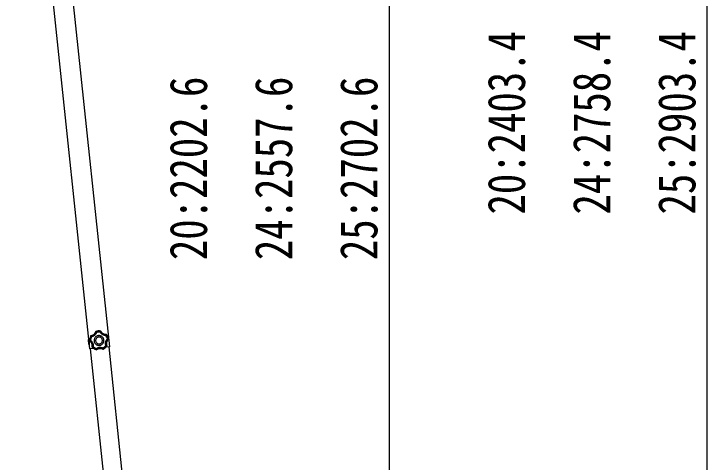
# Model space of a CAD drawing. Units: millimetres, scale not verified. Extents: x -10512 to 10512, y -7425 to 7425.
# Drawn here: x -5852 to -4326, y -2808 to -1821 of the extents above; entities that cross this region are included whole.
import ezdxf
from ezdxf.enums import TextEntityAlignment as Align

# ---------------------------------------------------------------- set-up
doc = ezdxf.new("R2010")
doc.units = ezdxf.units.MM
doc.header["$LTSCALE"] = 30
for name, color, linetype in [('0-4_YKK_13', 4, 'Continuous'), ('0-5_YKK_A1', 4, 'Continuous'), ('0-6_YKK_D', 6, 'Continuous')]:
    doc.layers.add(name, color=color, linetype=linetype)
doc.styles.add('ＭＳ ゴシック', font='')
doc.styles.get('ＭＳ ゴシック').set_extended_font_data('MS Gothic')

msp = doc.modelspace()

# ---------------------------------------------------------------- linework, layer by layer
at = {"layer": '0-4_YKK_13'}
for p, q in [((-5682.24, -2530.23), (-5682.61, -2530.48)), ((-5682.24, -2530.23), (-5682.61, -2530.48)), ((-5682.34, -2530.76), (-5682.61, -2530.48)), ((-5681.97, -2530.5), (-5682.34, -2530.76)), ((-5681.97, -2530.5), (-5682.34, -2530.76)), ((-5682.24, -2530.23), (-5681.97, -2530.5)), ((-5671.43, -2520.76), (-5671.74, -2521.1)), ((-5671.43, -2520.76), (-5671.74, -2521.1)), ((-5671.5, -2521.41), (-5671.74, -2521.1)), ((-5671.19, -2521.07), (-5671.5, -2521.41)), ((-5671.19, -2521.07), (-5671.5, -2521.41)), ((-5671.43, -2520.76), (-5671.19, -2521.07)), ((-5660.54, -2520.14), (-5660.36, -2519.79)), ((-5660.18, -2520.42), (-5660.54, -2520.14)), ((-5660.18, -2520.42), (-5660.54, -2520.14)), ((-5660, -2520.07), (-5660.36, -2519.79)), ((-5660, -2520.07), (-5660.36, -2519.79)), ((-5660, -2520.07), (-5660.18, -2520.42)), ((-5648.3, -2527.56), (-5648.08, -2527.24)), ((-5647.88, -2527.75), (-5648.3, -2527.56)), ((-5647.88, -2527.75), (-5648.3, -2527.56)), ((-5647.66, -2527.43), (-5648.08, -2527.24)), ((-5647.66, -2527.43), (-5648.08, -2527.24)), ((-5647.66, -2527.43), (-5647.88, -2527.75)), ((-5687.42, -2535.97), (-5686.71, -2535.9)), ((-5687.42, -2535.97), (-5686.86, -2542.44)), ((-5686.29, -2548.92), (-5686.86, -2542.44)), ((-5686.71, -2535.9), (-5685.58, -2548.85)), ((-5685.11, -2541.31), (-5684.75, -2541.18)), ((-5685.11, -2541.31), (-5684.89, -2541.71)), ((-5685.11, -2541.31), (-5684.89, -2541.71)), ((-5684.52, -2541.58), (-5684.89, -2541.71)), ((-5684.75, -2541.18), (-5684.52, -2541.58)), ((-5684.75, -2541.18), (-5684.52, -2541.58)), ((-5643.85, -2538.02), (-5643.7, -2537.59)), ((-5643.85, -2538.02), (-5643.7, -2537.59)), ((-5643.47, -2538.09), (-5643.85, -2538.02)), ((-5643.7, -2537.59), (-5643.32, -2537.65)), ((-5643.47, -2538.09), (-5643.32, -2537.65)), ((-5643.47, -2538.09), (-5643.32, -2537.65)), ((-5686.29, -2548.92), (-5685.58, -2548.85)), ((-5679.45, -2554.51), (-5679.11, -2554.34)), ((-5679.45, -2554.51), (-5679.32, -2554.95)), ((-5679.45, -2554.51), (-5679.32, -2554.95)), ((-5678.98, -2554.78), (-5679.32, -2554.95)), ((-5679.11, -2554.34), (-5678.97, -2554.78)), ((-5679.11, -2554.34), (-5678.98, -2554.78)), ((-5669.81, -2560.29), (-5669.36, -2560.2)), ((-5669.81, -2560.29), (-5669.36, -2560.2)), ((-5669.8, -2560.67), (-5669.81, -2560.29)), ((-5669.8, -2560.67), (-5669.35, -2560.58)), ((-5669.8, -2560.67), (-5669.35, -2560.58)), ((-5669.36, -2560.2), (-5669.35, -2560.58)), ((-5655.55, -2558.99), (-5655.09, -2559)), ((-5655.49, -2559.37), (-5655.55, -2558.99)), ((-5655.55, -2558.99), (-5655.09, -2559)), ((-5655.49, -2559.37), (-5655.04, -2559.38)), ((-5655.49, -2559.37), (-5655.04, -2559.38)), ((-5655.09, -2559), (-5655.04, -2559.38)), ((-5647.02, -2551.98), (-5646.97, -2551.53)), ((-5647.02, -2551.98), (-5646.97, -2551.53)), ((-5646.65, -2552.09), (-5647.02, -2551.98)), ((-5646.97, -2551.53), (-5646.6, -2551.64)), ((-5646.65, -2552.09), (-5646.6, -2551.64)), ((-5646.65, -2552.09), (-5646.6, -2551.64))]:
    msp.add_line(p, q, dxfattribs=at)
for points in [[(-5682.62, -2530.48), (-5683.78, -2533.05), (-5684.59, -2535.73), (-5685.04, -2538.5), (-5685.11, -2541.31)], [(-5682.61, -2530.48), (-5683.78, -2533.05), (-5684.59, -2535.73), (-5685.04, -2538.5), (-5685.11, -2541.31)], [(-5682.34, -2530.76), (-5683.45, -2533.23), (-5684.23, -2535.81), (-5684.66, -2538.47), (-5684.75, -2541.18)], [(-5682.34, -2530.76), (-5682.33, -2530.77), (-5682.32, -2530.79), (-5682.29, -2530.82), (-5682.26, -2530.86), (-5682.23, -2530.9), (-5682.18, -2530.95), (-5682.13, -2531.01), (-5682.08, -2531.07), (-5682.02, -2531.14), (-5681.95, -2531.22), (-5681.87, -2531.31), (-5681.71, -2531.49), (-5681.54, -2531.68), (-5681.4, -2531.84), (-5681.3, -2531.94), (-5681.21, -2532.04), (-5681.11, -2532.15), (-5681.01, -2532.26), (-5680.91, -2532.36), (-5682.28, -2536.26), (-5682.76, -2540.37)], [(-5671.74, -2521.1), (-5671.93, -2521.74), (-5672.16, -2522.37), (-5672.39, -2522.92), (-5672.53, -2523.22), (-5672.68, -2523.52), (-5672.84, -2523.82), (-5673, -2524.11), (-5673.18, -2524.4), (-5673.79, -2525.3), (-5674.64, -2526.32), (-5675.6, -2527.25), (-5676.66, -2528.08), (-5677.79, -2528.78), (-5678.76, -2529.26), (-5679.07, -2529.39), (-5679.39, -2529.51), (-5679.7, -2529.63), (-5680.02, -2529.74), (-5680.34, -2529.83), (-5680.91, -2529.98), (-5681.57, -2530.12), (-5682.24, -2530.23)], [(-5681.97, -2530.5), (-5681.31, -2530.4), (-5680.66, -2530.26), (-5680.09, -2530.11), (-5679.77, -2530.01), (-5679.45, -2529.91), (-5679.14, -2529.79), (-5678.84, -2529.67), (-5678.53, -2529.54), (-5678.04, -2529.31), (-5677.46, -2529.01), (-5676.89, -2528.67), (-5676.59, -2528.47), (-5676.32, -2528.28), (-5676.05, -2528.09), (-5675.79, -2527.89), (-5675.53, -2527.68), (-5675.03, -2527.24), (-5674.12, -2526.29), (-5673.31, -2525.25), (-5672.79, -2524.44), (-5672.47, -2523.87), (-5672.18, -2523.27), (-5671.92, -2522.66), (-5671.7, -2522.04), (-5671.5, -2521.41)], [(-5681.97, -2530.5), (-5681.96, -2530.51), (-5681.95, -2530.54), (-5681.93, -2530.57), (-5681.91, -2530.61), (-5681.88, -2530.66), (-5681.85, -2530.72), (-5681.82, -2530.78), (-5681.77, -2530.86), (-5681.73, -2530.94), (-5681.68, -2531.03), (-5681.62, -2531.13), (-5681.51, -2531.34), (-5681.38, -2531.56), (-5681.27, -2531.75), (-5681.2, -2531.87), (-5681.13, -2531.99), (-5681.06, -2532.11), (-5680.98, -2532.24), (-5680.91, -2532.36)], [(-5671.5, -2521.41), (-5671.47, -2521.43), (-5671.39, -2521.49), (-5671.28, -2521.57), (-5671.13, -2521.68), (-5670.95, -2521.82), (-5670.75, -2521.97), (-5670.53, -2522.14), (-5670.3, -2522.32), (-5670.06, -2522.51), (-5669.81, -2522.71), (-5670.05, -2523.37), (-5670.32, -2524.01), (-5670.58, -2524.57), (-5670.74, -2524.88), (-5670.91, -2525.18), (-5671.08, -2525.49), (-5671.26, -2525.78), (-5671.45, -2526.08), (-5672.05, -2526.92), (-5672.95, -2527.98), (-5673.93, -2528.94), (-5674.29, -2529.25), (-5674.56, -2529.47), (-5674.83, -2529.68), (-5675.11, -2529.89), (-5675.4, -2530.08), (-5675.78, -2530.34), (-5676.37, -2530.69), (-5676.98, -2531.02), (-5677.6, -2531.32), (-5678.23, -2531.59), (-5678.88, -2531.83), (-5679.55, -2532.04), (-5680.22, -2532.22), (-5680.91, -2532.36)], [(-5653.38, -2539.51), (-5653.53, -2538.42), (-5653.78, -2537.36), (-5654.14, -2536.36), (-5654.59, -2535.4), (-5655.12, -2534.5), (-5655.74, -2533.66), (-5656.43, -2532.89), (-5657.19, -2532.18), (-5658.02, -2531.56), (-5658.9, -2531.01), (-5659.83, -2530.55), (-5660.81, -2530.18), (-5661.83, -2529.9), (-5662.89, -2529.73), (-5663.97, -2529.66), (-5665.07, -2529.7), (-5666.17, -2529.85), (-5667.22, -2530.11), (-5668.23, -2530.46), (-5669.18, -2530.91), (-5670.08, -2531.44), (-5670.92, -2532.06), (-5671.7, -2532.75), (-5672.4, -2533.51), (-5673.03, -2534.34), (-5673.58, -2535.22), (-5674.04, -2536.15), (-5674.41, -2537.13), (-5674.68, -2538.15), (-5674.86, -2539.21), (-5674.93, -2540.29), (-5674.89, -2541.39), (-5674.73, -2542.49), (-5674.48, -2543.54), (-5674.12, -2544.55), (-5673.67, -2545.51), (-5673.14, -2546.41), (-5672.52, -2547.25), (-5671.83, -2548.02)], [(-5660.36, -2519.79), (-5663.16, -2519.47), (-5665.96, -2519.53), (-5668.73, -2519.96), (-5671.43, -2520.76)], [(-5660.36, -2519.79), (-5663.16, -2519.48), (-5665.96, -2519.53), (-5668.73, -2519.96), (-5671.43, -2520.76)], [(-5660.54, -2520.14), (-5663.23, -2519.84), (-5665.93, -2519.9), (-5668.59, -2520.31), (-5671.19, -2521.07)], [(-5671.19, -2521.07), (-5671.16, -2521.1), (-5671.1, -2521.17), (-5671, -2521.28), (-5670.88, -2521.42), (-5670.74, -2521.59), (-5670.57, -2521.78), (-5670.39, -2522), (-5670.2, -2522.23), (-5670.01, -2522.47), (-5669.81, -2522.71)], [(-5661.62, -2522), (-5665.75, -2521.9), (-5669.81, -2522.71)], [(-5660.54, -2520.14), (-5660.57, -2520.18), (-5660.62, -2520.26), (-5660.69, -2520.38), (-5660.79, -2520.54), (-5660.9, -2520.73), (-5661.03, -2520.95), (-5661.17, -2521.19), (-5661.31, -2521.45), (-5661.47, -2521.72), (-5661.62, -2522)], [(-5660.18, -2520.42), (-5660.21, -2520.45), (-5660.27, -2520.52), (-5660.37, -2520.62), (-5660.5, -2520.75), (-5660.65, -2520.91), (-5660.82, -2521.1), (-5661.01, -2521.3), (-5661.21, -2521.53), (-5661.41, -2521.76), (-5661.62, -2522)], [(-5648.3, -2527.56), (-5648.31, -2527.6), (-5648.34, -2527.69), (-5648.38, -2527.82), (-5648.44, -2528), (-5648.51, -2528.21), (-5648.6, -2528.45), (-5648.69, -2528.71), (-5648.79, -2528.99), (-5648.9, -2529.28), (-5649.01, -2529.57), (-5649.72, -2529.55), (-5650.42, -2529.49), (-5651.12, -2529.39), (-5651.81, -2529.27), (-5652.49, -2529.11), (-5653.5, -2528.81), (-5654.79, -2528.31), (-5656.03, -2527.68), (-5656.56, -2527.36), (-5656.86, -2527.17), (-5657.15, -2526.97), (-5657.44, -2526.77), (-5657.72, -2526.56), (-5658.06, -2526.29), (-5658.59, -2525.83), (-5659.09, -2525.36), (-5659.58, -2524.85), (-5660.04, -2524.32), (-5660.47, -2523.77), (-5660.88, -2523.2), (-5661.27, -2522.61), (-5661.62, -2522)], [(-5660.18, -2520.42), (-5659.88, -2521.01), (-5659.54, -2521.58), (-5659.18, -2522.14), (-5658.79, -2522.68), (-5658.37, -2523.19), (-5657.93, -2523.68), (-5657.47, -2524.15), (-5656.98, -2524.58), (-5656.64, -2524.86), (-5656.38, -2525.06), (-5656.11, -2525.26), (-5655.84, -2525.45), (-5655.56, -2525.63), (-5655.18, -2525.86), (-5654.01, -2526.46), (-5652.79, -2526.94), (-5651.84, -2527.21), (-5651.52, -2527.28), (-5651.19, -2527.35), (-5650.86, -2527.41), (-5650.53, -2527.46), (-5650.21, -2527.5), (-5649.62, -2527.54), (-5648.96, -2527.57), (-5648.3, -2527.56)], [(-5648.08, -2527.24), (-5648.75, -2527.25), (-5649.42, -2527.23), (-5650, -2527.18), (-5650.34, -2527.14), (-5650.67, -2527.09), (-5651, -2527.03), (-5651.33, -2526.96), (-5651.66, -2526.89), (-5652.7, -2526.59), (-5653.94, -2526.09), (-5655.12, -2525.46), (-5656.23, -2524.71), (-5657.25, -2523.85), (-5658.01, -2523.08), (-5658.23, -2522.82), (-5658.44, -2522.56), (-5658.65, -2522.3), (-5658.85, -2522.03), (-5659.04, -2521.75), (-5659.36, -2521.26), (-5659.69, -2520.67), (-5660, -2520.07)], [(-5647.88, -2527.75), (-5647.9, -2527.79), (-5647.95, -2527.87), (-5648.02, -2527.99), (-5648.12, -2528.15), (-5648.23, -2528.34), (-5648.37, -2528.56), (-5648.51, -2528.79), (-5648.67, -2529.04), (-5648.84, -2529.31), (-5649.01, -2529.57)], [(-5645.8, -2537.14), (-5646.98, -2533.18), (-5649.01, -2529.57)], [(-5643.7, -2537.59), (-5644.25, -2534.94), (-5645.14, -2532.39), (-5646.35, -2529.99), (-5647.88, -2527.75)], [(-5643.32, -2537.65), (-5643.88, -2534.89), (-5644.8, -2532.25), (-5646.06, -2529.75), (-5647.66, -2527.43)], [(-5643.32, -2537.65), (-5643.88, -2534.9), (-5644.8, -2532.25), (-5646.07, -2529.75), (-5647.66, -2527.43)], [(-5684.89, -2541.71), (-5684.34, -2542.09), (-5683.81, -2542.51), (-5683.36, -2542.89), (-5683.12, -2543.12), (-5682.88, -2543.35), (-5682.64, -2543.59), (-5682.42, -2543.84), (-5682.19, -2544.1), (-5681.53, -2544.95), (-5680.82, -2546.08), (-5680.23, -2547.28), (-5679.77, -2548.54), (-5679.46, -2549.84), (-5679.3, -2550.91), (-5679.27, -2551.25), (-5679.25, -2551.58), (-5679.24, -2551.92), (-5679.24, -2552.26), (-5679.24, -2552.59), (-5679.27, -2553.18), (-5679.35, -2553.85), (-5679.45, -2554.51)], [(-5684.75, -2541.18), (-5684.71, -2541.16), (-5684.62, -2541.12), (-5684.49, -2541.07), (-5684.32, -2540.99), (-5684.11, -2540.91), (-5683.88, -2540.81), (-5683.62, -2540.71), (-5683.34, -2540.6), (-5683.05, -2540.48), (-5682.76, -2540.37)], [(-5684.52, -2541.58), (-5684.49, -2541.55), (-5684.41, -2541.5), (-5684.29, -2541.41), (-5684.15, -2541.31), (-5683.96, -2541.18), (-5683.76, -2541.04), (-5683.53, -2540.88), (-5683.28, -2540.71), (-5683.02, -2540.54), (-5682.76, -2540.37), (-5682.21, -2540.8), (-5681.68, -2541.26), (-5681.23, -2541.68), (-5680.99, -2541.93), (-5680.75, -2542.18), (-5680.51, -2542.44), (-5680.29, -2542.7), (-5680.07, -2542.97), (-5679.45, -2543.81), (-5678.72, -2544.98), (-5678.11, -2546.22), (-5677.93, -2546.65), (-5677.8, -2546.97), (-5677.68, -2547.3), (-5677.58, -2547.63), (-5677.47, -2547.96), (-5677.35, -2548.41), (-5677.2, -2549.08), (-5677.07, -2549.75), (-5676.98, -2550.44), (-5676.92, -2551.12), (-5676.89, -2551.82), (-5676.9, -2552.52), (-5676.94, -2553.21), (-5677.01, -2553.91)], [(-5679.11, -2554.34), (-5679, -2553.68), (-5678.93, -2553.02), (-5678.9, -2552.43), (-5678.89, -2552.1), (-5678.9, -2551.77), (-5678.91, -2551.44), (-5678.93, -2551.11), (-5678.96, -2550.78), (-5679.02, -2550.24), (-5679.14, -2549.59), (-5679.28, -2548.95), (-5679.38, -2548.6), (-5679.47, -2548.28), (-5679.57, -2547.97), (-5679.69, -2547.66), (-5679.81, -2547.35), (-5680.07, -2546.74), (-5680.69, -2545.58), (-5681.43, -2544.49), (-5682.03, -2543.74), (-5682.48, -2543.26), (-5682.96, -2542.8), (-5683.46, -2542.37), (-5683.98, -2541.96), (-5684.52, -2541.58)], [(-5671.83, -2548.02), (-5671.07, -2548.72), (-5670.25, -2549.35), (-5669.36, -2549.9), (-5668.43, -2550.36), (-5667.45, -2550.73), (-5666.43, -2551), (-5665.38, -2551.18), (-5664.29, -2551.25), (-5663.19, -2551.21), (-5662.1, -2551.06), (-5661.04, -2550.8), (-5660.03, -2550.45), (-5659.08, -2550), (-5658.18, -2549.46), (-5657.34, -2548.85), (-5656.56, -2548.15), (-5655.86, -2547.39), (-5655.23, -2546.57), (-5654.69, -2545.69), (-5654.23, -2544.75), (-5653.85, -2543.77), (-5653.58, -2542.75), (-5653.4, -2541.7), (-5653.34, -2540.62), (-5653.38, -2539.51)], [(-5646.97, -2551.53), (-5647.02, -2551.53), (-5647.11, -2551.53), (-5647.25, -2551.53), (-5647.44, -2551.53), (-5647.66, -2551.52), (-5647.91, -2551.52), (-5648.19, -2551.51), (-5648.48, -2551.5), (-5648.79, -2551.48), (-5649.11, -2551.47), (-5649.3, -2550.79), (-5649.46, -2550.11), (-5649.59, -2549.41), (-5649.69, -2548.72), (-5649.75, -2548.01), (-5649.77, -2546.97), (-5649.69, -2545.58), (-5649.48, -2544.2), (-5649.34, -2543.61), (-5649.25, -2543.26), (-5649.15, -2542.93), (-5649.05, -2542.59), (-5648.93, -2542.26), (-5648.78, -2541.85), (-5648.51, -2541.21), (-5648.22, -2540.58), (-5647.89, -2539.96), (-5647.53, -2539.36), (-5647.14, -2538.78), (-5646.72, -2538.21), (-5646.27, -2537.66), (-5645.8, -2537.14)], [(-5643.85, -2538.02), (-5644.32, -2538.49), (-5644.77, -2538.98), (-5645.18, -2539.5), (-5645.57, -2540.04), (-5645.93, -2540.59), (-5646.26, -2541.17), (-5646.56, -2541.75), (-5646.83, -2542.35), (-5646.99, -2542.76), (-5647.1, -2543.07), (-5647.2, -2543.39), (-5647.3, -2543.71), (-5647.38, -2544.03), (-5647.48, -2544.46), (-5647.7, -2545.75), (-5647.77, -2547.06), (-5647.74, -2548.05), (-5647.71, -2548.38), (-5647.67, -2548.71), (-5647.62, -2549.04), (-5647.57, -2549.37), (-5647.5, -2549.69), (-5647.37, -2550.26), (-5647.19, -2550.9), (-5646.97, -2551.53)], [(-5646.6, -2551.64), (-5646.82, -2551), (-5647.01, -2550.36), (-5647.14, -2549.79), (-5647.21, -2549.46), (-5647.26, -2549.13), (-5647.31, -2548.79), (-5647.35, -2548.46), (-5647.38, -2548.12), (-5647.41, -2547.04), (-5647.32, -2545.71), (-5647.09, -2544.39), (-5646.72, -2543.1), (-5646.22, -2541.87), (-5645.71, -2540.91), (-5645.54, -2540.62), (-5645.36, -2540.34), (-5645.17, -2540.06), (-5644.97, -2539.78), (-5644.77, -2539.52), (-5644.4, -2539.06), (-5643.95, -2538.56), (-5643.47, -2538.09)], [(-5643.7, -2537.59), (-5643.74, -2537.58), (-5643.84, -2537.56), (-5643.98, -2537.52), (-5644.16, -2537.48), (-5644.38, -2537.43), (-5644.62, -2537.38), (-5644.89, -2537.32), (-5645.19, -2537.26), (-5645.49, -2537.2), (-5645.8, -2537.14)], [(-5643.85, -2538.02), (-5643.89, -2538), (-5643.98, -2537.96), (-5644.11, -2537.9), (-5644.27, -2537.82), (-5644.47, -2537.72), (-5644.7, -2537.62), (-5644.95, -2537.51), (-5645.23, -2537.38), (-5645.51, -2537.26), (-5645.8, -2537.14)], [(-5679.32, -2554.95), (-5677.25, -2556.85), (-5674.95, -2558.45), (-5672.45, -2559.74), (-5669.8, -2560.68)], [(-5679.32, -2554.95), (-5677.25, -2556.85), (-5674.95, -2558.45), (-5672.45, -2559.73), (-5669.8, -2560.67)], [(-5679.11, -2554.34), (-5679.06, -2554.33), (-5678.97, -2554.32), (-5678.83, -2554.29), (-5678.65, -2554.26), (-5678.43, -2554.22), (-5678.18, -2554.17), (-5677.91, -2554.11), (-5677.62, -2554.05), (-5677.32, -2553.98), (-5677.01, -2553.91)], [(-5678.97, -2554.78), (-5678.93, -2554.76), (-5678.85, -2554.73), (-5678.71, -2554.67), (-5678.54, -2554.6), (-5678.34, -2554.51), (-5678.1, -2554.41), (-5677.85, -2554.3), (-5677.58, -2554.17), (-5677.3, -2554.04), (-5677.01, -2553.91)], [(-5678.97, -2554.78), (-5676.97, -2556.6), (-5674.76, -2558.14), (-5672.36, -2559.37), (-5669.81, -2560.29)], [(-5677.01, -2553.91), (-5673.72, -2556.42), (-5669.96, -2558.14)], [(-5669.36, -2560.2), (-5669.37, -2560.15), (-5669.4, -2560.06), (-5669.45, -2559.93), (-5669.5, -2559.75), (-5669.57, -2559.54), (-5669.64, -2559.3), (-5669.72, -2559.03), (-5669.8, -2558.75), (-5669.88, -2558.45), (-5669.96, -2558.14), (-5669.38, -2557.75), (-5668.78, -2557.38), (-5668.16, -2557.05), (-5667.52, -2556.74), (-5666.88, -2556.47), (-5665.89, -2556.12), (-5664.54, -2555.77), (-5663.17, -2555.55), (-5662.56, -2555.49), (-5662.21, -2555.47), (-5661.85, -2555.46), (-5661.5, -2555.46), (-5661.15, -2555.46), (-5660.72, -2555.48), (-5660.02, -2555.54), (-5659.33, -2555.63), (-5658.64, -2555.75), (-5657.96, -2555.91), (-5657.28, -2556.1), (-5656.62, -2556.32), (-5655.96, -2556.57), (-5655.31, -2556.86)], [(-5669.81, -2560.29), (-5669.82, -2560.24), (-5669.82, -2560.15), (-5669.84, -2560), (-5669.85, -2559.82), (-5669.87, -2559.6), (-5669.89, -2559.34), (-5669.91, -2559.07), (-5669.93, -2558.77), (-5669.95, -2558.46), (-5669.96, -2558.14)], [(-5655.55, -2558.99), (-5656.14, -2558.69), (-5656.75, -2558.42), (-5657.37, -2558.18), (-5658, -2557.97), (-5658.64, -2557.8), (-5659.29, -2557.67), (-5659.94, -2557.56), (-5660.59, -2557.5), (-5661.03, -2557.47), (-5661.36, -2557.46), (-5661.69, -2557.46), (-5662.02, -2557.47), (-5662.35, -2557.49), (-5662.79, -2557.52), (-5664.09, -2557.72), (-5665.36, -2558.05), (-5666.29, -2558.39), (-5666.6, -2558.52), (-5666.9, -2558.66), (-5667.2, -2558.81), (-5667.49, -2558.96), (-5667.78, -2559.12), (-5668.28, -2559.43), (-5668.83, -2559.8), (-5669.36, -2560.2)], [(-5669.35, -2560.58), (-5668.81, -2560.18), (-5668.26, -2559.8), (-5667.76, -2559.5), (-5667.47, -2559.33), (-5667.17, -2559.18), (-5666.87, -2559.03), (-5666.56, -2558.89), (-5666.25, -2558.76), (-5665.23, -2558.39), (-5663.94, -2558.07), (-5662.61, -2557.88), (-5661.27, -2557.83), (-5659.94, -2557.93), (-5658.87, -2558.11), (-5658.54, -2558.19), (-5658.22, -2558.27), (-5657.89, -2558.36), (-5657.57, -2558.47), (-5657.26, -2558.58), (-5656.71, -2558.79), (-5656.09, -2559.06), (-5655.49, -2559.37)], [(-5655.55, -2558.99), (-5655.55, -2558.94), (-5655.53, -2558.85), (-5655.51, -2558.71), (-5655.49, -2558.53), (-5655.46, -2558.31), (-5655.43, -2558.06), (-5655.4, -2557.78), (-5655.37, -2557.48), (-5655.34, -2557.18), (-5655.31, -2556.86)], [(-5655.31, -2556.86), (-5651.91, -2554.51), (-5649.11, -2551.47)], [(-5655.09, -2559), (-5655.1, -2558.95), (-5655.1, -2558.86), (-5655.12, -2558.71), (-5655.13, -2558.53), (-5655.15, -2558.31), (-5655.18, -2558.06), (-5655.2, -2557.78), (-5655.24, -2557.48), (-5655.27, -2557.18), (-5655.31, -2556.86)], [(-5655.09, -2559), (-5652.74, -2557.65), (-5650.6, -2556.02), (-5648.68, -2554.12), (-5647.02, -2551.98)], [(-5655.04, -2559.38), (-5652.59, -2558), (-5650.35, -2556.3), (-5648.36, -2554.33), (-5646.65, -2552.09)], [(-5655.04, -2559.38), (-5652.59, -2558), (-5650.35, -2556.3), (-5648.37, -2554.33), (-5646.65, -2552.09)], [(-5647.02, -2551.98), (-5647.07, -2551.97), (-5647.16, -2551.95), (-5647.3, -2551.92), (-5647.48, -2551.88), (-5647.7, -2551.83), (-5647.95, -2551.77), (-5648.21, -2551.7), (-5648.5, -2551.63), (-5648.8, -2551.55), (-5649.11, -2551.47)]]:
    msp.add_lwpolyline(points, dxfattribs=at)
msp.add_lwpolyline([(-5656.66, -2539.8), (-5656.94, -2538.31), (-5657.5, -2536.94), (-5658.3, -2535.73), (-5659.31, -2534.71), (-5660.49, -2533.89), (-5661.82, -2533.31), (-5663.27, -2533), (-5664.78, -2532.98), (-5666.28, -2533.26), (-5667.64, -2533.82), (-5668.85, -2534.62), (-5669.88, -2535.63), (-5670.69, -2536.82), (-5671.27, -2538.15), (-5671.58, -2539.59), (-5671.6, -2541.11), (-5671.32, -2542.6), (-5670.76, -2543.97), (-5669.96, -2545.17), (-5668.95, -2546.2), (-5667.77, -2547.02), (-5666.44, -2547.6), (-5665, -2547.91), (-5663.48, -2547.93), (-5661.98, -2547.64), (-5660.62, -2547.09), (-5659.41, -2546.29), (-5658.38, -2545.28), (-5657.57, -2544.09), (-5656.99, -2542.76), (-5656.68, -2541.32)], close=True, dxfattribs=at)
msp.add_arc((-5668.02, -2540.79), 20, 166.03443, 203.96557, dxfattribs=at)
at = {"layer": '0-5_YKK_A1'}
for p, q in [((-5684.34, -2558.67), (-5851.58, -967.43)), ((-5640.58, -2554.07), (-5807.82, -962.83)), ((-5675.99, -2557.79), (-5684.34, -2558.67)), ((-5624.28, -3115.73), (-5682.85, -2558.51)), ((-5640.58, -2554.07), (-5648.93, -2554.94)), ((-5583.53, -3111.15), (-5642.07, -2554.22))]:
    msp.add_line(p, q, dxfattribs=at)
at = {"layer": '0-6_YKK_D'}
for p, q in [((-4325.64, -3140.75), (-4325.64, -737.35)), ((-5025.64, -938.17), (-5025.64, -3140.75))]:
    msp.add_line(p, q, dxfattribs=at)

# ---------------------------------------------------------------- texts
at = {"layer": '0-6_YKK_D', "style": 'ＭＳ ゴシック', "width": 0.8}
for s, p in [('20:2403.4', (-4701.64, -2263.05)), ('24:2758.4', (-4514.14, -2263.05)), ('25:2903.4', (-4326.64, -2263.05)), ('20:2202.6', (-5401.64, -2363.46)), ('24:2557.6', (-5214.14, -2363.46)), ('25:2702.6', (-5026.64, -2363.46))]:
    msp.add_text(s, height=82.48, rotation=90, dxfattribs=at).set_placement(p, align=Align.BOTTOM_LEFT)

doc.saveas('drawing.dxf')
